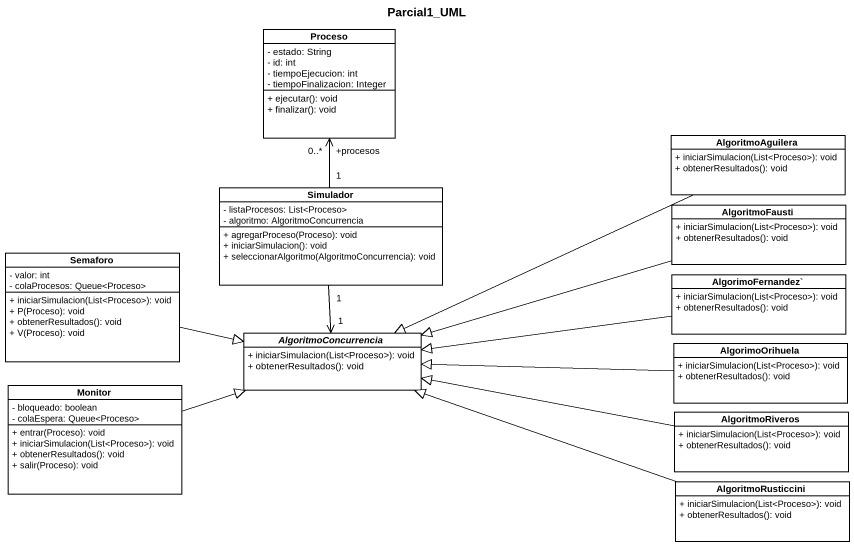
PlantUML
@startuml
title Parcial1_UML
hide circle
hide empty members
skinparam classAttributeIconSize 0
class Proceso {
  - estado: String
  - id: int
  - tiempoEjecucion: int
  - tiempoFinalizacion: Integer
  + ejecutar(): void
  + finalizar(): void
}
class AlgoritmoAguilera {
  + iniciarSimulacion(List<Proceso>): void
  + obtenerResultados(): void
}
class Simulador {
  - listaProcesos: List<Proceso>
  - algoritmo: AlgoritmoConcurrencia
  + agregarProceso(Proceso): void
  + iniciarSimulacion(): void
  + seleccionarAlgoritmo(AlgoritmoConcurrencia): void
}
class AlgoritmoFausti {
  + iniciarSimulacion(List<Proceso>): void
  + obtenerResultados(): void
}
class Semaforo {
  - valor: int
  - colaProcesos: Queue<Proceso>
  + iniciarSimulacion(List<Proceso>): void
  + P(Proceso): void
  + obtenerResultados(): void
  + V(Proceso): void
}
class "AlgorimoFernandez`" as AlgorimoFernandez {
  + iniciarSimulacion(List<Proceso>): void
  + obtenerResultados(): void
}
abstract class AlgoritmoConcurrencia {
  + iniciarSimulacion(List<Proceso>): void
  + obtenerResultados(): void
}
class AlgorimoOrihuela {
  + iniciarSimulacion(List<Proceso>): void
  + obtenerResultados(): void
}
class Monitor {
  - bloqueado: boolean
  - colaEspera: Queue<Proceso>
  + entrar(Proceso): void
  + iniciarSimulacion(List<Proceso>): void
  + obtenerResultados(): void
  + salir(Proceso): void
}
class AlgoritmoRiveros {
  + iniciarSimulacion(List<Proceso>): void
  + obtenerResultados(): void
}
class AlgoritmoRusticcini {
  + iniciarSimulacion(List<Proceso>): void
  + obtenerResultados(): void
}
AlgoritmoAguilera -left-|> AlgoritmoConcurrencia
Simulador "1" -up-> "+procesos\n0..*" Proceso
Simulador "1" --> "1" AlgoritmoConcurrencia
AlgoritmoFausti -left-|> AlgoritmoConcurrencia
Semaforo -right-|> AlgoritmoConcurrencia
AlgorimoFernandez -left-|> AlgoritmoConcurrencia
AlgorimoOrihuela -left-|> AlgoritmoConcurrencia
Monitor -right-|> AlgoritmoConcurrencia
AlgoritmoRiveros -left-|> AlgoritmoConcurrencia
AlgoritmoRusticcini -left-|> AlgoritmoConcurrencia
@enduml
